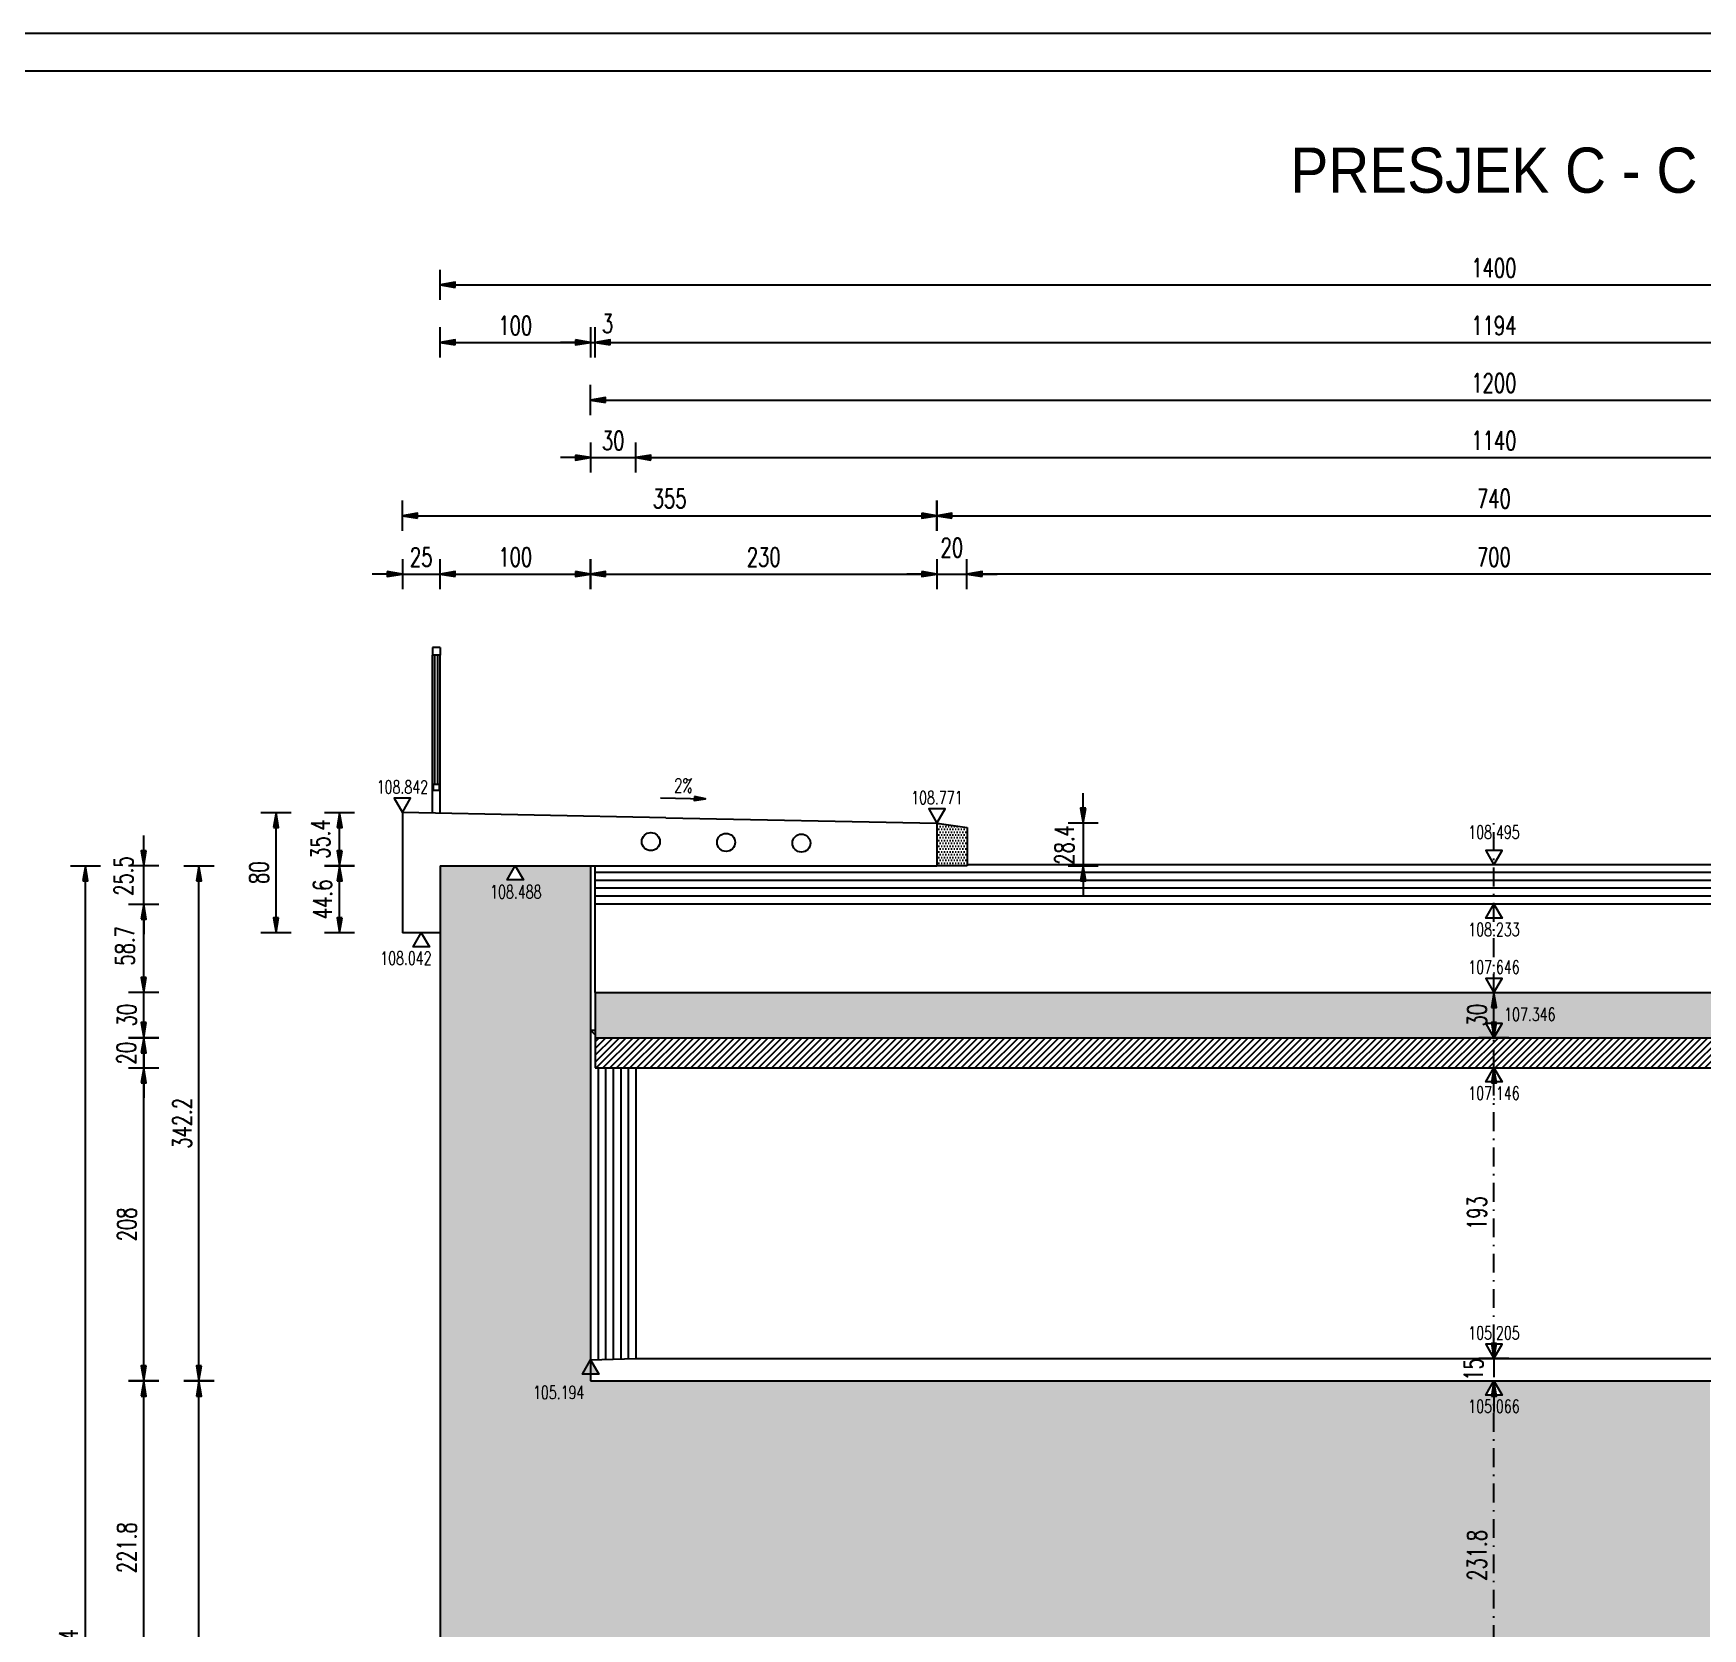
# Model space of a CAD drawing. Extents: x 4294 to 9958, y 64482 to 68154.
# Drawn here: x 7961 to 9070, y 67094 to 68154 of the extents above; entities that cross this region are included whole.
import ezdxf
from ezdxf.enums import TextEntityAlignment as Align

# ---------------------------------------------------------------- set-up
doc = ezdxf.new("R2010")
doc.units = 0
doc.header["$LTSCALE"] = 50
doc.header["$PDMODE"] = 34
doc.header["$PDSIZE"] = 5
doc.linetypes.add('CENTER', pattern=[0.47, 0.25, -0.1, 0.02, -0.1])
doc.layers.get('DEFPOINTS').update_dxf_attribs({"linetype": 'CONTINUOUS'})
for name, color, linetype in [('BETON', 7, 'CONTINUOUS'), ('BETON tan', 40, 'CONTINUOUS'), ('BETON TANKO', 40, 'CONTINUOUS'), ('KOTE', 4, 'CONTINUOUS'), ('OSI', 2, 'CENTER'), ('POM', 9, 'CONTINUOUS'), ('TANKO', 8, 'CONTINUOUS'), ('TEKST', 7, 'CONTINUOUS')]:
    doc.layers.add(name, color=color, linetype=linetype)
doc.styles.add('KOTE', font='romans.shx', dxfattribs={"width": 0.7})
doc.styles.get("Standard").update_dxf_attribs({"font": 'romans.shx', "width": 0.9})
doc.dimstyles.new('M50', dxfattribs={"dimscale": 100, "dimtxt": 0.125, "dimasz": 0.1, "dimexe": 0.4, "dimexo": 2, "dimgap": 0.05, "dimtad": 1, "dimdec": 1, "dimrnd": 0.01, "dimdsep": 46, "dimtxsty": 'KOTE', "dimblk1": 'S', "dimblk2": 'S', "dimsah": 1, "dimcen": 0.4, "dimdle": 0.4, "dimse1": 1, "dimse2": 1, "dimclrd": 8, "dimclre": 251, "dimclrt": 4, "dimadec": 0, "dimazin": 0, "dimtfac": 1, "dimtdec": 1, "dimtmove": 2, "dimatfit": 3, "dimldrblk": 'S', "dimfxl": 0, "dimtvp": 1, "dimtolj": 1, "dimtzin": 4, "dimarcsym": 0})

# ---------------------------------------------------------------- blocks, each defined once
blk = doc.blocks.new('S')
at = {"layer": 'KOTE', "color": 9}
blk.add_line((0, 1), (0, -1), dxfattribs=at)
blk.add_lwpolyline([(-1, 0.17), (-1, -0.17), (0, 0)], close=True, dxfattribs=at)
at = {"layer": 'KOTE', "color": 9, "linetype": 'ByBlock'}
blk.add_solid([(-1, 0.17), (-1, -0.17), (0, 0)], dxfattribs=at)
blk = doc.blocks.new('*D405')
at = {"layer": 'DEFPOINTS', "color": 0}
for p in [(8071.2, 67601), (8231.3, 67601), (8331.3, 67258.8)]:
    blk.add_point(p, dxfattribs=at)
at = {"layer": 'POM', "color": 8, "lineweight": -2}
blk.add_line((8071.2, 67268.8), (8071.2, 67591), dxfattribs=at)
at = {"layer": 'POM', "color": 8, "lineweight": -2, "xscale": 10, "yscale": 10, "zscale": 10}
for p, rotation in [((8071.2, 67601), 90), ((8071.2, 67258.8), 270)]:
    blk.add_blockref('S', p, dxfattribs=dict(at, rotation=rotation))
at = {"layer": 'POM', "color": 4, "insert": (8060, 67429.9), "char_height": 12.5, "attachment_point": 5, "rotation": 90, "style": 'KOTE'}
blk.add_mtext('\\A1;342.2', dxfattribs=at)
blk = doc.blocks.new('*D406')
at = {"layer": 'DEFPOINTS', "color": 0}
for p in [(8071.2, 67258.8), (8331.3, 67258.8), (8131.3, 66637.1)]:
    blk.add_point(p, dxfattribs=at)
at = {"layer": 'POM', "color": 8, "lineweight": -2}
blk.add_line((8071.2, 66647.1), (8071.2, 67248.8), dxfattribs=at)
at = {"layer": 'POM', "color": 8, "lineweight": -2, "xscale": 10, "yscale": 10, "zscale": 10}
for p, rotation in [((8071.2, 67258.8), 90), ((8071.2, 66637.1), 270)]:
    blk.add_blockref('S', p, dxfattribs=dict(at, rotation=rotation))
at = {"layer": 'POM', "color": 4, "insert": (8060, 66948), "char_height": 12.5, "attachment_point": 5, "rotation": 90, "style": 'KOTE'}
blk.add_mtext('\\A1;621.8', dxfattribs=at)
blk = doc.blocks.new('*D407')
at = {"layer": 'DEFPOINTS', "color": 0}
for p in [(7995.8, 67601), (8231.3, 67601), (8116.3, 66557.1)]:
    blk.add_point(p, dxfattribs=at)
at = {"layer": 'POM', "color": 8, "lineweight": -2}
blk.add_line((7995.8, 66567.1), (7995.8, 67591), dxfattribs=at)
at = {"layer": 'POM', "color": 8, "lineweight": -2, "xscale": 10, "yscale": 10, "zscale": 10}
for p, rotation in [((7995.8, 67601), 90), ((7995.8, 66557.1), 270)]:
    blk.add_blockref('S', p, dxfattribs=dict(at, rotation=rotation))
at = {"layer": 'POM', "color": 4, "insert": (7984.6, 67079), "char_height": 12.5, "attachment_point": 5, "rotation": 90, "style": 'KOTE'}
blk.add_mtext('\\A1;1044', dxfattribs=at)
blk = doc.blocks.new('*D408')
at = {"layer": 'DEFPOINTS', "color": 0}
for p in [(8931.3, 67258.8), (8931.3, 67258.8), (8931.3, 67027.1)]:
    blk.add_point(p, dxfattribs=at)
at = {"layer": 'OSI', "color": 8, "lineweight": -2}
blk.add_line((8931.3, 67037.1), (8931.3, 67248.8), dxfattribs=at)
at = {"layer": 'OSI', "color": 8, "lineweight": -2, "xscale": 10, "yscale": 10, "zscale": 10}
for p, rotation in [((8931.3, 67258.8), 90), ((8931.3, 67027.1), 270)]:
    blk.add_blockref('S', p, dxfattribs=dict(at, rotation=rotation))
at = {"layer": 'OSI', "color": 4, "insert": (8920.1, 67143), "char_height": 12.5, "attachment_point": 5, "rotation": 90, "style": 'KOTE'}
blk.add_mtext('\\A1;231.8', dxfattribs=at)
blk = doc.blocks.new('*D414')
at = {"layer": 'BETON tan', "color": 8, "lineweight": -2}
blk.add_line((8034.5, 67047.1), (8034.5, 67248.8), dxfattribs=at)
at = {"layer": 'DEFPOINTS', "color": 0}
for p in [(8034.5, 67258.8), (8331.3, 67258.8), (8331.3, 67037.1)]:
    blk.add_point(p, dxfattribs=at)
at = {"layer": 'BETON tan', "color": 8, "lineweight": -2, "xscale": 10, "yscale": 10, "zscale": 10}
for p, rotation in [((8034.5, 67258.8), 90), ((8034.5, 67037.1), 270)]:
    blk.add_blockref('S', p, dxfattribs=dict(at, rotation=rotation))
at = {"layer": 'BETON tan', "color": 4, "insert": (8023.3, 67148), "char_height": 12.5, "attachment_point": 5, "rotation": 90, "style": 'KOTE'}
blk.add_mtext('\\A1;221.8', dxfattribs=at)
blk = doc.blocks.new('*D415')
at = {"layer": 'BETON tan', "color": 8, "lineweight": -2}
blk.add_line((8034.5, 67268.8), (8034.5, 67456.8), dxfattribs=at)
at = {"layer": 'DEFPOINTS', "color": 0}
for p in [(8034.5, 67466.8), (8334.3, 67466.8), (8331.3, 67258.8)]:
    blk.add_point(p, dxfattribs=at)
at = {"layer": 'BETON tan', "color": 8, "lineweight": -2, "xscale": 10, "yscale": 10, "zscale": 10}
for p, rotation in [((8034.5, 67466.8), 90), ((8034.5, 67258.8), 270)]:
    blk.add_blockref('S', p, dxfattribs=dict(at, rotation=rotation))
at = {"layer": 'BETON tan', "color": 4, "insert": (8023.3, 67362.8), "char_height": 12.5, "attachment_point": 5, "rotation": 90, "style": 'KOTE'}
blk.add_mtext('\\A1;208', dxfattribs=at)
blk = doc.blocks.new('*D551')
at = {"layer": 'DEFPOINTS', "color": 0}
for p in [(8931.3, 67466.8), (8931.3, 67466.8), (8931.3, 67273.8)]:
    blk.add_point(p, dxfattribs=at)
at = {"layer": 'OSI', "color": 8, "lineweight": -2}
blk.add_line((8931.3, 67283.8), (8931.3, 67456.8), dxfattribs=at)
at = {"layer": 'OSI', "color": 8, "lineweight": -2, "xscale": 10, "yscale": 10, "zscale": 10}
for p, rotation in [((8931.3, 67466.8), 90), ((8931.3, 67273.8), 270)]:
    blk.add_blockref('S', p, dxfattribs=dict(at, rotation=rotation))
at = {"layer": 'OSI', "color": 4, "insert": (8920.1, 67370.3), "char_height": 12.5, "attachment_point": 5, "rotation": 90, "style": 'KOTE'}
blk.add_mtext('\\A1;193', dxfattribs=at)
blk = doc.blocks.new('*D552')
at = {"layer": 'DEFPOINTS', "color": 0}
for p in [(8931.3, 67273.8), (8931.3, 67258.8), (8931.3, 67258.8)]:
    blk.add_point(p, dxfattribs=at)
at = {"layer": 'OSI', "color": 8, "lineweight": -2}
for p, q in [((8931.3, 67283.8), (8931.3, 67293.8)), ((8931.3, 67273.8), (8931.3, 67258.8)), ((8931.3, 67248.8), (8931.3, 67238.8))]:
    blk.add_line(p, q, dxfattribs=at)
at = {"layer": 'OSI', "color": 8, "lineweight": -2, "xscale": 10, "yscale": 10, "zscale": 10}
for p, rotation in [((8931.3, 67273.8), 270), ((8931.3, 67258.8), 90)]:
    blk.add_blockref('S', p, dxfattribs=dict(at, rotation=rotation))
at = {"layer": 'OSI', "color": 4, "insert": (8917.8, 67266.4), "char_height": 12.5, "attachment_point": 5, "rotation": 90, "style": 'KOTE'}
blk.add_mtext('\\A1;15', dxfattribs=at)
blk = doc.blocks.new('*D553')
at = {"layer": 'DEFPOINTS', "color": 0}
for p in [(8931.3, 67516.8), (8931.3, 67516.8), (8931.3, 67486.8)]:
    blk.add_point(p, dxfattribs=at)
at = {"layer": 'OSI', "color": 8, "lineweight": -2}
blk.add_line((8931.3, 67496.8), (8931.3, 67506.8), dxfattribs=at)
at = {"layer": 'OSI', "color": 8, "lineweight": -2, "xscale": 10, "yscale": 10, "zscale": 10}
for p, rotation in [((8931.3, 67516.8), 90), ((8931.3, 67486.8), 270)]:
    blk.add_blockref('S', p, dxfattribs=dict(at, rotation=rotation))
at = {"layer": 'OSI', "color": 4, "insert": (8920.1, 67501.8), "char_height": 12.5, "attachment_point": 5, "rotation": 90, "style": 'KOTE'}
blk.add_mtext('\\A1;30', dxfattribs=at)
blk = doc.blocks.new('*D554')
at = {"layer": 'DEFPOINTS', "color": 0}
for p in [(8361.3, 67872.1), (8331.3, 67601), (8361.3, 67466.8)]:
    blk.add_point(p, dxfattribs=at)
at = {"layer": 'POM', "color": 8, "lineweight": -2}
for p, q in [((8321.3, 67872.1), (8311.3, 67872.1)), ((8331.3, 67872.1), (8361.3, 67872.1)), ((8371.3, 67872.1), (8381.3, 67872.1))]:
    blk.add_line(p, q, dxfattribs=at)
at = {"layer": 'POM', "color": 8, "lineweight": -2, "xscale": 10, "yscale": 10, "zscale": 10}
blk.add_blockref('S', (8331.3, 67872.1), dxfattribs=at)
at = {"layer": 'POM', "color": 8, "lineweight": -2, "xscale": 10, "yscale": 10, "zscale": 10, "rotation": 180}
blk.add_blockref('S', (8361.3, 67872.1), dxfattribs=at)
at = {"layer": 'POM', "color": 4, "insert": (8346.3, 67883.4), "char_height": 12.5, "attachment_point": 5, "style": 'KOTE'}
blk.add_mtext('\\A1;30', dxfattribs=at)
blk = doc.blocks.new('*D556')
at = {"layer": 'DEFPOINTS', "color": 0}
for p in [(9531.3, 67910.3), (8331.3, 67601), (9531.3, 67601)]:
    blk.add_point(p, dxfattribs=at)
at = {"layer": 'POM', "color": 8, "lineweight": -2}
blk.add_line((8341.3, 67910.3), (9521.3, 67910.3), dxfattribs=at)
at = {"layer": 'POM', "color": 8, "lineweight": -2, "xscale": 10, "yscale": 10, "zscale": 10, "rotation": 180}
blk.add_blockref('S', (8331.3, 67910.3), dxfattribs=at)
at = {"layer": 'POM', "color": 8, "lineweight": -2, "xscale": 10, "yscale": 10, "zscale": 10}
blk.add_blockref('S', (9531.3, 67910.3), dxfattribs=at)
at = {"layer": 'POM', "color": 4, "insert": (8931.3, 67921.6), "char_height": 12.5, "attachment_point": 5, "style": 'KOTE'}
blk.add_mtext('\\A1;1200', dxfattribs=at)
blk = doc.blocks.new('*D557')
at = {"layer": 'DEFPOINTS', "color": 0}
for p in [(8331.3, 67948.6), (8231.3, 67601), (8331.3, 67601)]:
    blk.add_point(p, dxfattribs=at)
at = {"layer": 'POM', "color": 8, "lineweight": -2}
blk.add_line((8241.3, 67948.6), (8321.3, 67948.6), dxfattribs=at)
at = {"layer": 'POM', "color": 8, "lineweight": -2, "xscale": 10, "yscale": 10, "zscale": 10, "rotation": 180}
blk.add_blockref('S', (8231.3, 67948.6), dxfattribs=at)
at = {"layer": 'POM', "color": 8, "lineweight": -2, "xscale": 10, "yscale": 10, "zscale": 10}
blk.add_blockref('S', (8331.3, 67948.6), dxfattribs=at)
at = {"layer": 'POM', "color": 4, "insert": (8281.3, 67959.8), "char_height": 12.5, "attachment_point": 5, "style": 'KOTE'}
blk.add_mtext('\\A1;100', dxfattribs=at)
blk = doc.blocks.new('*D558')
at = {"layer": 'DEFPOINTS', "color": 0}
for p in [(8334.3, 67948.6), (8331.3, 67601), (8334.3, 67601)]:
    blk.add_point(p, dxfattribs=at)
at = {"layer": 'POM', "color": 8, "lineweight": -2}
for p, q in [((8321.3, 67948.6), (8311.3, 67948.6)), ((8331.3, 67948.6), (8334.3, 67948.6)), ((8344.3, 67948.6), (8354.3, 67948.6))]:
    blk.add_line(p, q, dxfattribs=at)
at = {"layer": 'POM', "color": 8, "lineweight": -2, "xscale": 10, "yscale": 10, "zscale": 10}
blk.add_blockref('S', (8331.3, 67948.6), dxfattribs=at)
at = {"layer": 'POM', "color": 8, "lineweight": -2, "xscale": 10, "yscale": 10, "zscale": 10, "rotation": 180}
blk.add_blockref('S', (8334.3, 67948.6), dxfattribs=at)
at = {"layer": 'POM', "color": 4, "insert": (8342.6, 67961.1), "char_height": 12.5, "attachment_point": 5, "style": 'KOTE'}
blk.add_mtext('\\A1;3', dxfattribs=at)
blk = doc.blocks.new('*D559')
at = {"layer": 'DEFPOINTS', "color": 0}
for p in [(9528.3, 67948.6), (8334.3, 67601), (9528.3, 67601)]:
    blk.add_point(p, dxfattribs=at)
at = {"layer": 'POM', "color": 8, "lineweight": -2}
blk.add_line((8344.3, 67948.6), (9518.3, 67948.6), dxfattribs=at)
at = {"layer": 'POM', "color": 8, "lineweight": -2, "xscale": 10, "yscale": 10, "zscale": 10, "rotation": 180}
blk.add_blockref('S', (8334.3, 67948.6), dxfattribs=at)
at = {"layer": 'POM', "color": 8, "lineweight": -2, "xscale": 10, "yscale": 10, "zscale": 10}
blk.add_blockref('S', (9528.3, 67948.6), dxfattribs=at)
at = {"layer": 'POM', "color": 4, "insert": (8931.3, 67959.8), "char_height": 12.5, "attachment_point": 5, "style": 'KOTE'}
blk.add_mtext('\\A1;1194', dxfattribs=at)
blk = doc.blocks.new('*D562')
at = {"layer": 'DEFPOINTS', "color": 0}
for p in [(9631.3, 67986.8), (8231.3, 67601), (9631.3, 67601)]:
    blk.add_point(p, dxfattribs=at)
at = {"layer": 'POM', "color": 8, "lineweight": -2}
blk.add_line((8241.3, 67986.8), (9621.3, 67986.8), dxfattribs=at)
at = {"layer": 'POM', "color": 8, "lineweight": -2, "xscale": 10, "yscale": 10, "zscale": 10, "rotation": 180}
blk.add_blockref('S', (8231.3, 67986.8), dxfattribs=at)
at = {"layer": 'POM', "color": 8, "lineweight": -2, "xscale": 10, "yscale": 10, "zscale": 10}
blk.add_blockref('S', (9631.3, 67986.8), dxfattribs=at)
at = {"layer": 'POM', "color": 4, "insert": (8931.3, 67998.1), "char_height": 12.5, "attachment_point": 5, "style": 'KOTE'}
blk.add_mtext('\\A1;1400', dxfattribs=at)
blk = doc.blocks.new('*D563')
at = {"layer": 'BETON tan', "color": 8, "lineweight": -2}
for p, q in [((8034.5, 67496.8), (8034.5, 67506.8)), ((8034.5, 67466.8), (8034.5, 67486.8)), ((8034.5, 67456.8), (8034.5, 67446.8))]:
    blk.add_line(p, q, dxfattribs=at)
at = {"layer": 'DEFPOINTS', "color": 0}
for p in [(8034.5, 67486.8), (8334.3, 67486.8), (8334.3, 67466.8)]:
    blk.add_point(p, dxfattribs=at)
at = {"layer": 'BETON tan', "color": 8, "lineweight": -2, "xscale": 10, "yscale": 10, "zscale": 10}
for p, rotation in [((8034.5, 67486.8), 270), ((8034.5, 67466.8), 90)]:
    blk.add_blockref('S', p, dxfattribs=dict(at, rotation=rotation))
at = {"layer": 'BETON tan', "color": 4, "insert": (8023, 67476.5), "char_height": 12.5, "attachment_point": 5, "rotation": 90, "style": 'KOTE'}
blk.add_mtext('\\A1;20', dxfattribs=at)
blk = doc.blocks.new('*D564')
at = {"layer": 'BETON tan', "color": 8, "lineweight": -2}
for p, q in [((8034.5, 67526.8), (8034.5, 67536.8)), ((8034.5, 67486.8), (8034.5, 67516.8)), ((8034.5, 67476.8), (8034.5, 67466.8))]:
    blk.add_line(p, q, dxfattribs=at)
at = {"layer": 'DEFPOINTS', "color": 0}
for p in [(8034.5, 67516.8), (8334.3, 67516.8), (8334.3, 67486.8)]:
    blk.add_point(p, dxfattribs=at)
at = {"layer": 'BETON tan', "color": 8, "lineweight": -2, "xscale": 10, "yscale": 10, "zscale": 10}
for p, rotation in [((8034.5, 67516.8), 270), ((8034.5, 67486.8), 90)]:
    blk.add_blockref('S', p, dxfattribs=dict(at, rotation=rotation))
at = {"layer": 'BETON tan', "color": 4, "insert": (8023.3, 67501.8), "char_height": 12.5, "attachment_point": 5, "rotation": 90, "style": 'KOTE'}
blk.add_mtext('\\A1;30', dxfattribs=at)
blk = doc.blocks.new('*D565')
at = {"layer": 'BETON tan', "color": 8, "lineweight": -2}
blk.add_line((8034.5, 67526.8), (8034.5, 67565.5), dxfattribs=at)
at = {"layer": 'DEFPOINTS', "color": 0}
for p in [(8034.5, 67575.5), (8334.3, 67575.5), (8334.3, 67516.8)]:
    blk.add_point(p, dxfattribs=at)
at = {"layer": 'BETON tan', "color": 8, "lineweight": -2, "xscale": 10, "yscale": 10, "zscale": 10}
for p, rotation in [((8034.5, 67575.5), 90), ((8034.5, 67516.8), 270)]:
    blk.add_blockref('S', p, dxfattribs=dict(at, rotation=rotation))
at = {"layer": 'BETON tan', "color": 4, "insert": (8022, 67547.8), "char_height": 12.5, "attachment_point": 5, "rotation": 90, "style": 'KOTE'}
blk.add_mtext('\\A1;58.7', dxfattribs=at)
blk = doc.blocks.new('*D566')
at = {"layer": 'BETON tan', "color": 8, "lineweight": -2}
for p, q in [((8034.5, 67611), (8034.5, 67621)), ((8034.5, 67575.5), (8034.5, 67601)), ((8034.5, 67565.5), (8034.5, 67555.5))]:
    blk.add_line(p, q, dxfattribs=at)
at = {"layer": 'DEFPOINTS', "color": 0}
for p in [(8034.5, 67601), (8231.3, 67601), (8334.3, 67575.5)]:
    blk.add_point(p, dxfattribs=at)
at = {"layer": 'BETON tan', "color": 8, "lineweight": -2, "xscale": 10, "yscale": 10, "zscale": 10}
for p, rotation in [((8034.5, 67601), 270), ((8034.5, 67575.5), 90)]:
    blk.add_blockref('S', p, dxfattribs=dict(at, rotation=rotation))
at = {"layer": 'BETON tan', "color": 4, "insert": (8021.1, 67594.2), "char_height": 12.5, "attachment_point": 5, "rotation": 90, "style": 'KOTE'}
blk.add_mtext('\\A1;25.5', dxfattribs=at)
blk = doc.blocks.new('*D595')
at = {"layer": 'BETON tan', "color": 8, "lineweight": -2}
blk.add_line((8371.3, 67872.1), (9491.3, 67872.1), dxfattribs=at)
at = {"layer": 'DEFPOINTS', "color": 0}
for p in [(9501.3, 67872.1), (8361.3, 67466.8), (9501.3, 67466.8)]:
    blk.add_point(p, dxfattribs=at)
at = {"layer": 'BETON tan', "color": 8, "lineweight": -2, "xscale": 10, "yscale": 10, "zscale": 10, "rotation": 180}
blk.add_blockref('S', (8361.3, 67872.1), dxfattribs=at)
at = {"layer": 'BETON tan', "color": 8, "lineweight": -2, "xscale": 10, "yscale": 10, "zscale": 10}
blk.add_blockref('S', (9501.3, 67872.1), dxfattribs=at)
at = {"layer": 'BETON tan', "color": 4, "insert": (8931.3, 67883.4), "char_height": 12.5, "attachment_point": 5, "style": 'KOTE'}
blk.add_mtext('\\A1;1140', dxfattribs=at)
blk = doc.blocks.new('GKOT')
at = {"layer": 'TANKO'}
blk.add_lwpolyline([(0, 0), (0.155, 0.268), (-0.155, 0.268)], close=True, dxfattribs=at)
at = {"layer": 'KOTE', "style": 'KOTE', "width": 0.7}
blk.add_attdef('KOTA', text='', height=0.25, dxfattribs=at).set_placement((0, 0.482), align=Align.MIDDLE)
blk = doc.blocks.new('A$C5BD31134')
at = {"layer": 'POM'}
h = blk.add_hatch(dxfattribs=at)
h.set_pattern_fill('DOTS', color=256, scale=30, style=0)
h.set_pattern_definition([(0, (-238.6568, -1682.2225), (0.9375, 1.875), [0, -1.875])])
h.paths.add_polyline_path([(350, -0.1), (330, -0.1), (330, 28.3), (350, 25.4)])
at = {"layer": 'BETON TANKO'}
for p, q in [((150, 31.9), (-25, 35.4)), ((-25, 35.4), (-25, -44.6)), ((150, 31.9), (330, 28.3)), ((330, 28.3), (350, 25.4)), ((330, 28.3), (330, -0.1)), ((350, 25.4), (350, -0.1)), ((350, -0.1), (330, -0.1)), ((0, -44.6), (-25, -44.6))]:
    blk.add_line(p, q, dxfattribs=at)
for centre in [(140, 16), (190, 15.5), (240, 15)]:
    blk.add_circle(centre, 6, dxfattribs=at)
at = {"layer": 'POM'}
for p, q in [((0, 144.9), (-5, 144.9)), ((-5, 144.9), (-5, 139.9)), ((0, 144.9), (0, 139.9)), ((0, 139.9), (-5, 139.9)), ((-5, 35), (-5, 139.9)), ((-3.5, 53.9), (-3.5, 139.9)), ((-1.5, 53.9), (-1.5, 139.9)), ((0, 34.9), (0, 139.9)), ((-0.5, 53.9), (-4.5, 53.9)), ((-4.5, 53.9), (-4.5, 49.9)), ((-0.5, 49.9), (-4.5, 49.9)), ((-0.5, 53.9), (-0.5, 49.9))]:
    blk.add_line(p, q, dxfattribs=at)
blk = doc.blocks.new('*D650')
at = {"layer": 'DEFPOINTS', "color": 0}
for p in [(8561.3, 67629.3), (8581.3, 67601), (8658.5, 67601)]:
    blk.add_point(p, dxfattribs=at)
at = {"layer": 'POM', "color": 8, "lineweight": -2}
for p, q in [((8658.5, 67639.3), (8658.5, 67649.3)), ((8658.5, 67629.3), (8658.5, 67601)), ((8658.5, 67591), (8658.5, 67581))]:
    blk.add_line(p, q, dxfattribs=at)
at = {"layer": 'POM', "color": 8, "lineweight": -2, "xscale": 10, "yscale": 10, "zscale": 10}
for p, rotation in [((8658.5, 67629.3), 270), ((8658.5, 67601), 90)]:
    blk.add_blockref('S', p, dxfattribs=dict(at, rotation=rotation))
at = {"layer": 'POM', "color": 4, "insert": (8646, 67614.8), "char_height": 12.5, "attachment_point": 5, "rotation": 90, "style": 'KOTE'}
blk.add_mtext('\\A1;28.4', dxfattribs=at)
blk = doc.blocks.new('STR')
at = {"layer": 'KOTE', "color": 9}
blk.add_lwpolyline([(-1, 0.17), (-1, -0.17), (0, 0)], close=True, dxfattribs=at)
at = {"layer": 'KOTE', "color": 9, "linetype": 'ByBlock'}
blk.add_solid([(-1, 0.17), (-1, -0.17), (0, 0)], dxfattribs=at)
blk = doc.blocks.new('*D651')
at = {"layer": 'BETON tan', "color": 8, "lineweight": -2}
blk.add_line((8164.6, 67566.4), (8164.6, 67591), dxfattribs=at)
at = {"layer": 'DEFPOINTS', "color": 0}
for p in [(8164.6, 67601), (8231.3, 67601), (8206.3, 67556.4)]:
    blk.add_point(p, dxfattribs=at)
at = {"layer": 'BETON tan', "color": 8, "lineweight": -2, "xscale": 10, "yscale": 10, "zscale": 10}
for p, rotation in [((8164.6, 67601), 90), ((8164.6, 67556.4), 270)]:
    blk.add_blockref('S', p, dxfattribs=dict(at, rotation=rotation))
at = {"layer": 'BETON tan', "color": 4, "insert": (8153.3, 67578.7), "char_height": 12.5, "attachment_point": 5, "rotation": 90, "style": 'KOTE'}
blk.add_mtext('\\A1;44.6', dxfattribs=at)
blk = doc.blocks.new('*D652')
at = {"layer": 'BETON tan', "color": 8, "lineweight": -2}
blk.add_line((8164.6, 67611), (8164.6, 67626.4), dxfattribs=at)
at = {"layer": 'DEFPOINTS', "color": 0}
for p in [(8164.6, 67636.4), (8206.3, 67636.4), (8231.3, 67601)]:
    blk.add_point(p, dxfattribs=at)
at = {"layer": 'BETON tan', "color": 8, "lineweight": -2, "xscale": 10, "yscale": 10, "zscale": 10}
for p, rotation in [((8164.6, 67636.4), 90), ((8164.6, 67601), 270)]:
    blk.add_blockref('S', p, dxfattribs=dict(at, rotation=rotation))
at = {"layer": 'BETON tan', "color": 4, "insert": (8151.9, 67618.7), "char_height": 12.5, "attachment_point": 5, "rotation": 90, "style": 'KOTE'}
blk.add_mtext('\\A1;35.4', dxfattribs=at)
blk = doc.blocks.new('*D653')
at = {"layer": 'BETON tan', "color": 8, "lineweight": -2}
blk.add_line((8122.4, 67566.4), (8122.4, 67626.4), dxfattribs=at)
at = {"layer": 'DEFPOINTS', "color": 0}
for p in [(8122.4, 67636.4), (8206.3, 67636.4), (8206.3, 67556.4)]:
    blk.add_point(p, dxfattribs=at)
at = {"layer": 'BETON tan', "color": 8, "lineweight": -2, "xscale": 10, "yscale": 10, "zscale": 10}
for p, rotation in [((8122.4, 67636.4), 90), ((8122.4, 67556.4), 270)]:
    blk.add_blockref('S', p, dxfattribs=dict(at, rotation=rotation))
at = {"layer": 'BETON tan', "color": 4, "insert": (8111.1, 67596.4), "char_height": 12.5, "attachment_point": 5, "rotation": 90, "style": 'KOTE'}
blk.add_mtext('\\A1;80', dxfattribs=at)
blk = doc.blocks.new('*D658')
at = {"layer": 'BETON tan', "color": 8, "lineweight": -2}
for p, q in [((8196.3, 67794.7), (8186.3, 67794.7)), ((8206.3, 67794.7), (8231.3, 67794.7)), ((8241.3, 67794.7), (8251.3, 67794.7))]:
    blk.add_line(p, q, dxfattribs=at)
at = {"layer": 'DEFPOINTS', "color": 0}
for p in [(8231.3, 67794.7), (8231.3, 67601), (8206.3, 67556.4)]:
    blk.add_point(p, dxfattribs=at)
at = {"layer": 'BETON tan', "color": 8, "lineweight": -2, "xscale": 10, "yscale": 10, "zscale": 10}
blk.add_blockref('S', (8206.3, 67794.7), dxfattribs=at)
at = {"layer": 'BETON tan', "color": 8, "lineweight": -2, "xscale": 10, "yscale": 10, "zscale": 10, "rotation": 180}
blk.add_blockref('S', (8231.3, 67794.7), dxfattribs=at)
at = {"layer": 'BETON tan', "color": 4, "insert": (8218.8, 67806), "char_height": 12.5, "attachment_point": 5, "style": 'KOTE'}
blk.add_mtext('\\A1;25', dxfattribs=at)
blk = doc.blocks.new('*D659')
at = {"layer": 'BETON tan', "color": 8, "lineweight": -2}
blk.add_line((8241.3, 67794.7), (8321.3, 67794.7), dxfattribs=at)
at = {"layer": 'DEFPOINTS', "color": 0}
for p in [(8331.3, 67794.7), (8231.3, 67601), (8331.3, 67601)]:
    blk.add_point(p, dxfattribs=at)
at = {"layer": 'BETON tan', "color": 8, "lineweight": -2, "xscale": 10, "yscale": 10, "zscale": 10, "rotation": 180}
blk.add_blockref('S', (8231.3, 67794.7), dxfattribs=at)
at = {"layer": 'BETON tan', "color": 8, "lineweight": -2, "xscale": 10, "yscale": 10, "zscale": 10}
blk.add_blockref('S', (8331.3, 67794.7), dxfattribs=at)
at = {"layer": 'BETON tan', "color": 4, "insert": (8281.3, 67806), "char_height": 12.5, "attachment_point": 5, "style": 'KOTE'}
blk.add_mtext('\\A1;100', dxfattribs=at)
blk = doc.blocks.new('*D660')
at = {"layer": 'BETON tan', "color": 8, "lineweight": -2}
blk.add_line((8341.3, 67794.7), (8551.3, 67794.7), dxfattribs=at)
at = {"layer": 'DEFPOINTS', "color": 0}
for p in [(8561.3, 67794.7), (8561.3, 67629.3), (8331.3, 67601)]:
    blk.add_point(p, dxfattribs=at)
at = {"layer": 'BETON tan', "color": 8, "lineweight": -2, "xscale": 10, "yscale": 10, "zscale": 10, "rotation": 180}
blk.add_blockref('S', (8331.3, 67794.7), dxfattribs=at)
at = {"layer": 'BETON tan', "color": 8, "lineweight": -2, "xscale": 10, "yscale": 10, "zscale": 10}
blk.add_blockref('S', (8561.3, 67794.7), dxfattribs=at)
at = {"layer": 'BETON tan', "color": 4, "insert": (8446.3, 67806), "char_height": 12.5, "attachment_point": 5, "style": 'KOTE'}
blk.add_mtext('\\A1;230', dxfattribs=at)
blk = doc.blocks.new('*D661')
at = {"layer": 'BETON tan', "color": 8, "lineweight": -2}
for p, q in [((8551.3, 67794.7), (8541.3, 67794.7)), ((8561.3, 67794.7), (8581.3, 67794.7)), ((8591.3, 67794.7), (8601.3, 67794.7))]:
    blk.add_line(p, q, dxfattribs=at)
at = {"layer": 'DEFPOINTS', "color": 0}
for p in [(8581.3, 67794.7), (8561.3, 67629.3), (8581.3, 67626.5)]:
    blk.add_point(p, dxfattribs=at)
at = {"layer": 'BETON tan', "color": 8, "lineweight": -2, "xscale": 10, "yscale": 10, "zscale": 10}
blk.add_blockref('S', (8561.3, 67794.7), dxfattribs=at)
at = {"layer": 'BETON tan', "color": 8, "lineweight": -2, "xscale": 10, "yscale": 10, "zscale": 10, "rotation": 180}
blk.add_blockref('S', (8581.3, 67794.7), dxfattribs=at)
at = {"layer": 'BETON tan', "color": 4, "insert": (8571.3, 67812.3), "char_height": 12.5, "attachment_point": 5, "style": 'KOTE'}
blk.add_mtext('\\A1;20', dxfattribs=at)
blk = doc.blocks.new('*D666')
at = {"layer": 'BETON tan', "color": 8, "lineweight": -2}
blk.add_line((9271.3, 67794.7), (8591.3, 67794.7), dxfattribs=at)
at = {"layer": 'DEFPOINTS', "color": 0}
for p in [(8581.3, 67794.7), (8581.3, 67626.5), (9281.3, 67626.5)]:
    blk.add_point(p, dxfattribs=at)
at = {"layer": 'BETON tan', "color": 8, "lineweight": -2, "xscale": 10, "yscale": 10, "zscale": 10, "rotation": 180}
blk.add_blockref('S', (8581.3, 67794.7), dxfattribs=at)
at = {"layer": 'BETON tan', "color": 8, "lineweight": -2, "xscale": 10, "yscale": 10, "zscale": 10}
blk.add_blockref('S', (9281.3, 67794.7), dxfattribs=at)
at = {"layer": 'BETON tan', "color": 4, "insert": (8931.3, 67806), "char_height": 12.5, "attachment_point": 5, "style": 'KOTE'}
blk.add_mtext('\\A1;700', dxfattribs=at)
blk = doc.blocks.new('*D667')
at = {"layer": 'BETON tan', "color": 8, "lineweight": -2}
blk.add_line((8216.3, 67833.5), (8551.3, 67833.5), dxfattribs=at)
at = {"layer": 'DEFPOINTS', "color": 0}
for p in [(8561.3, 67833.5), (8206.3, 67636.4), (8561.3, 67629.3)]:
    blk.add_point(p, dxfattribs=at)
at = {"layer": 'BETON tan', "color": 8, "lineweight": -2, "xscale": 10, "yscale": 10, "zscale": 10, "rotation": 180}
blk.add_blockref('S', (8206.3, 67833.5), dxfattribs=at)
at = {"layer": 'BETON tan', "color": 8, "lineweight": -2, "xscale": 10, "yscale": 10, "zscale": 10}
blk.add_blockref('S', (8561.3, 67833.5), dxfattribs=at)
at = {"layer": 'BETON tan', "color": 4, "insert": (8383.8, 67844.8), "char_height": 12.5, "attachment_point": 5, "style": 'KOTE'}
blk.add_mtext('\\A1;355', dxfattribs=at)
blk = doc.blocks.new('*D668')
at = {"layer": 'BETON tan', "color": 8, "lineweight": -2}
blk.add_line((8571.3, 67833.5), (9291.3, 67833.5), dxfattribs=at)
at = {"layer": 'DEFPOINTS', "color": 0}
for p in [(9301.3, 67833.5), (8561.3, 67629.3), (9301.3, 67629.3)]:
    blk.add_point(p, dxfattribs=at)
at = {"layer": 'BETON tan', "color": 8, "lineweight": -2, "xscale": 10, "yscale": 10, "zscale": 10, "rotation": 180}
blk.add_blockref('S', (8561.3, 67833.5), dxfattribs=at)
at = {"layer": 'BETON tan', "color": 8, "lineweight": -2, "xscale": 10, "yscale": 10, "zscale": 10}
blk.add_blockref('S', (9301.3, 67833.5), dxfattribs=at)
at = {"layer": 'BETON tan', "color": 4, "insert": (8931.3, 67844.8), "char_height": 12.5, "attachment_point": 5, "style": 'KOTE'}
blk.add_mtext('\\A1;740', dxfattribs=at)
blk = doc.blocks.new('dKOT')
at = {"layer": 'TANKO'}
blk.add_lwpolyline([(0, 0), (0.155, -0.268), (-0.155, -0.268)], close=True, dxfattribs=at)
at = {"layer": 'KOTE', "style": 'KOTE', "width": 0.7}
blk.add_attdef('KOTA', text='', height=0.25, dxfattribs=at).set_placement((0, -0.482), align=Align.MIDDLE)

msp = doc.modelspace()

# ---------------------------------------------------------------- hatches: boundary and pattern name
at = {"layer": 'BETON tan'}
h = msp.add_hatch(dxfattribs=at)
h.set_pattern_fill('DOTS', color=256, scale=1.5, style=0)
h.paths.add_polyline_path([(8231.33, 67601.02), (8331.33, 67601.02), (8331.33, 67258.84), (8231.33, 67258.84)])
edge = h.paths.add_edge_path(flags=16)
edge.add_line((8281.33, 67601.02), (8286.74, 67591.65))
edge.add_line((8286.74, 67591.65), (8275.91, 67591.65))
h.paths.add_polyline_path([(8261.84, 67577.06), (8301.5, 67577.06), (8301.5, 67590.18), (8261.84, 67590.18)], flags=24)
h = msp.add_hatch(dxfattribs=at)
h.set_pattern_fill('DOTS', color=256, style=0)
h.paths.add_polyline_path([(8334.33, 67516.8), (8736.68, 67516.8), (8736.68, 67486.8), (8334.33, 67486.8)])
h = msp.add_hatch(dxfattribs=at)
h.set_pattern_fill('DOTS', color=256, style=0)
h.paths.add_polyline_path([(8736.68, 67516.8), (9125.97, 67516.8), (9125.97, 67486.8), (8736.68, 67486.8)])
edge = h.paths.add_edge_path()
edge.add_line((8931.33, 67486.8), (8936.74, 67496.17))
edge.add_line((8936.74, 67496.17), (8925.91, 67496.17))
h.paths.add_polyline_path([(8935.35, 67495.75), (8975.02, 67495.75), (8975.02, 67508.87), (8935.35, 67508.87)], flags=24)
h.paths.add_polyline_path([(8910.7, 67491.59), (8910.7, 67512), (8929.45, 67512), (8929.45, 67491.59)], flags=24)
h = msp.add_hatch(dxfattribs=at)
h.set_pattern_fill('DOTS', color=256, scale=1.5, style=0)
edge = h.paths.add_edge_path(flags=16)
edge.add_line((8406.33, 67037.07), (8411.74, 67046.45))
edge.add_line((8411.74, 67046.45), (8400.91, 67046.45))
h.paths.add_polyline_path([(8386.64, 67047.38), (8426.02, 67047.38), (8426.02, 67060.5), (8386.64, 67060.5)], flags=24)
h.paths.add_polyline_path([(8231.33, 67258.84), (8501.34, 67258.84), (8501.34, 67027.07), (8231.33, 67027.07)])
edge = h.paths.add_edge_path()
edge.add_line((8331.33, 67272.74), (8336.74, 67263.37))
edge.add_line((8336.74, 67263.37), (8325.91, 67263.37))
h.paths.add_polyline_path([(8290.15, 67244.65), (8330.11, 67244.65), (8330.11, 67257.78), (8290.15, 67257.78)], flags=24)
h = msp.add_hatch(dxfattribs=at)
h.set_pattern_fill('DOTS', color=256, scale=1.5, style=0)
h.paths.add_polyline_path([(8501.34, 67027.07), (8787.88, 67027.07), (8787.88, 67258.84), (8501.34, 67258.84)])
edge = h.paths.add_edge_path(flags=16)
edge.add_line((8756.33, 67037.07), (8761.74, 67046.45))
edge.add_line((8761.74, 67046.45), (8750.91, 67046.45))
h.paths.add_polyline_path([(8736.64, 67047.38), (8776.02, 67047.38), (8776.02, 67060.5), (8736.64, 67060.5)], flags=24)
h = msp.add_hatch(dxfattribs=at)
h.set_pattern_fill('DOTS', color=256, scale=1.5, style=0)
h.paths.add_polyline_path([(8787.88, 67258.84), (9074.78, 67258.84), (9074.78, 67027.07), (8787.88, 67027.07)])
edge = h.paths.add_edge_path(flags=16)
edge.add_line((8931.33, 67258.84), (8936.74, 67249.46))
edge.add_line((8936.74, 67249.46), (8925.91, 67249.46))
h.paths.add_polyline_path([(8911.49, 67235.41), (8951.16, 67235.41), (8951.16, 67248.54), (8911.49, 67248.54)], flags=24)
edge = h.paths.add_edge_path(flags=16)
edge.add_line((8931.33, 67027.07), (8936.74, 67036.45))
edge.add_line((8936.74, 67036.45), (8925.91, 67036.45))
h.paths.add_polyline_path([(8911.64, 67037.38), (8951.02, 67037.38), (8951.02, 67050.5), (8911.64, 67050.5)], flags=24)
h.paths.add_polyline_path([(8910.7, 67122.33), (8910.7, 67163.58), (8929.45, 67163.58), (8929.45, 67122.33)], flags=24)
at = {"layer": 'POM'}
h = msp.add_hatch(dxfattribs=at)
h.set_pattern_fill('ANSI31', color=256, style=0)
h.set_pattern_definition([(45, (62.4814, -17.0604), (-2.24506403, 2.24506403), [])])
h.paths.add_polyline_path([(8334.33, 67486.8), (9528.33, 67486.8), (9528.33, 67466.8), (8334.33, 67466.8)])

# ---------------------------------------------------------------- linework, layer by layer
at = {"layer": 'BETON'}
for p, q in [((8231.33, 67601.02), (8231.33, 66637.07)), ((8231.33, 67601.02), (8331.33, 67601.02)), ((8331.33, 67601.02), (8331.33, 67258.84)), ((8331.33, 67258.84), (9531.33, 67258.84))]:
    msp.add_line(p, q, dxfattribs=at)
for points in [[(4294.49, 64481.61), (9957.6, 64481.61), (9957.6, 68153.83), (4294.49, 68153.83)], [(4419.49, 64506.61), (9932.6, 64506.61), (9932.6, 68128.83), (4419.49, 68128.83)]]:
    msp.add_lwpolyline(points, close=True, dxfattribs=at)
at = {"layer": 'BETON tan'}
msp.add_line((8331.33, 67601.02), (8561.32, 67600.96), dxfattribs=at)
at = {"layer": 'BETON TANKO'}
for p, q in [((8334.33, 67516.8), (9528.33, 67516.8)), ((8334.33, 67516.8), (8334.33, 67486.8)), ((8331.33, 67491.78), (8334.33, 67491.78)), ((8334.33, 67488.78), (8331.33, 67491.78)), ((8334.33, 67486.8), (9528.33, 67486.8)), ((8361.33, 67466.8), (8361.33, 67273.84)), ((8331.33, 67272.74), (8361.33, 67273.84)), ((8361.33, 67273.84), (9501.33, 67273.84))]:
    msp.add_line(p, q, dxfattribs=at)
at = {"layer": 'OSI'}
for p, q in [((8931.33, 67516.8), (8931.33, 67631.84)), ((8931.33, 67466.79), (8931.33, 67486.8))]:
    msp.add_line(p, q, dxfattribs=at)
at = {"layer": 'POM'}
for p, q in [((8334.33, 67575.5), (8334.33, 67601.02)), ((9281.33, 67601.7), (8581.32, 67601.7)), ((9528.33, 67596.57), (8334.33, 67596.57)), ((9528.33, 67591.3), (8334.33, 67591.3)), ((9528.33, 67586.03), (8334.33, 67586.03)), ((9528.33, 67580.77), (8334.33, 67580.77)), ((8334.33, 67516.8), (8334.33, 67575.5)), ((9528.33, 67575.5), (8334.33, 67575.5)), ((8334.33, 67486.8), (8334.33, 67466.8)), ((8334.33, 67466.8), (9528.33, 67466.8)), ((8336.33, 67466.8), (8336.33, 67272.93)), ((8341.33, 67466.8), (8341.33, 67273.11)), ((8346.33, 67466.8), (8346.33, 67273.29)), ((8351.33, 67466.8), (8351.33, 67273.48)), ((8356.33, 67466.8), (8356.33, 67273.66))]:
    msp.add_line(p, q, dxfattribs=at)
at = {"layer": 'TANKO'}
msp.add_line((8377.75, 67646.14), (8407.74, 67645.54), dxfattribs=at)

# ---------------------------------------------------------------- block references
at = {"layer": 'BETON tan'}
msp.add_blockref('A$C5BD31134', (8231.33, 67601.02), dxfattribs=at)
at = {"layer": 'BETON tan', "xscale": 35, "yscale": 35, "zscale": 35}
for p, values in [((8206.32, 67636.43), {'KOTA': '108.842'}), ((8561.32, 67629.33), {'KOTA': '108.771'})]:
    msp.add_blockref('GKOT', p, dxfattribs=at).add_auto_attribs(values)
at = {"layer": 'BETON tan'}
ref = msp.add_blockref('dKOT', (8218.82, 67556.43), dxfattribs=dict(at, xscale=35, yscale=35, zscale=35))
ref.add_attrib('KOTA', '108.042', dxfattribs={"layer": 'KOTE', "height": 8.75, "style": 'KOTE', "width": 0.7}).set_placement((8208.67, 67539.57), align=Align.MIDDLE)
at = {"layer": 'KOTE', "xscale": 7.500000000000312, "yscale": 7.5, "zscale": 7.5, "rotation": 358.8542371618101}
msp.add_blockref('STR', (8407.74, 67645.54), dxfattribs=at)
at = {"layer": 'POM'}
ref = msp.add_blockref('GKOT', (8931.33, 67601.7), dxfattribs=dict(at, xscale=35, yscale=35, zscale=35))
ref.add_attrib('KOTA', '108.495', dxfattribs={"layer": 'KOTE', "height": 8.75, "style": 'KOTE', "width": 0.7}).set_placement((8931.33, 67623.28), align=Align.MIDDLE)
ref = msp.add_blockref('GKOT', (8281.33, 67601.02), dxfattribs=dict(at, xscale=-35, yscale=35, zscale=35, rotation=180))
ref.add_attrib('KOTA', '108.488', dxfattribs={"layer": 'KOTE', "height": 8.75, "style": 'KOTE', "width": 0.7}).set_placement((8281.67, 67583.62), align=Align.MIDDLE)
ref = msp.add_blockref('GKOT', (8931.33, 67575.5), dxfattribs=dict(at, xscale=-35, yscale=35, zscale=35, rotation=180))
ref.add_attrib('KOTA', '108.233', dxfattribs={"layer": 'KOTE', "height": 8.75, "style": 'KOTE', "width": 0.7}).set_placement((8931.33, 67558.63), align=Align.MIDDLE)
at = {"layer": 'POM', "xscale": 35, "yscale": 35, "zscale": 35}
for p, values in [((8931.33, 67516.8), {'KOTA': '107.646'}), ((8931.33, 67273.84), {'KOTA': '105.205'})]:
    msp.add_blockref('GKOT', p, dxfattribs=at).add_auto_attribs(values)
at = {"layer": 'POM'}
ref = msp.add_blockref('GKOT', (8931.33, 67486.8), dxfattribs=dict(at, xscale=35, yscale=35, zscale=35))
ref.add_attrib('KOTA', '107.346', dxfattribs={"layer": 'KOTE', "height": 8.75, "style": 'KOTE', "width": 0.7}).set_placement((8955.18, 67502.31), align=Align.MIDDLE)
ref = msp.add_blockref('GKOT', (8931.33, 67466.8), dxfattribs=dict(at, xscale=-35, yscale=35, zscale=35, rotation=180))
ref.add_attrib('KOTA', '107.146', dxfattribs={"layer": 'KOTE', "height": 8.75, "style": 'KOTE', "width": 0.7}).set_placement((8931.33, 67449.93), align=Align.MIDDLE)
ref = msp.add_blockref('GKOT', (8331.33, 67272.74), dxfattribs=dict(at, xscale=-35, yscale=35, zscale=35, rotation=180))
ref.add_attrib('KOTA', '105.194', dxfattribs={"layer": 'KOTE', "height": 8.75, "style": 'KOTE', "width": 0.7}).set_placement((8310.13, 67251.22), align=Align.MIDDLE)
ref = msp.add_blockref('GKOT', (8931.33, 67258.84), dxfattribs=dict(at, xscale=-35, yscale=35, zscale=35, rotation=180))
ref.add_attrib('KOTA', '105.066', dxfattribs={"layer": 'KOTE', "height": 8.75, "style": 'KOTE', "width": 0.7}).set_placement((8931.33, 67241.97), align=Align.MIDDLE)

# ---------------------------------------------------------------- texts
at = {"layer": 'KOTE', "style": 'KOTE', "width": 0.7}
msp.add_text('2%', height=9.375, rotation=358.85424, dxfattribs=at).set_placement((8392.92, 67654.27), align=Align.MIDDLE)
at = {"layer": 'TEKST', "insert": (8931.33, 68062.79), "char_height": 30, "attachment_point": 5}
msp.add_mtext('{\\fArial|b0|i0|c238|p34;PRESJEK C - C}', dxfattribs=at)

# ---------------------------------------------------------------- dimensions: what is measured, and where the dimension line sits
at = {"layer": 'BETON tan'}
for base, p1, p2, picture, middle in [((9501.33, 67872.1), (8361.33, 67466.8), (9501.33, 67466.8), '*D595', (8931.33, 67883.35)), ((8561.32, 67833.51), (8206.32, 67636.43), (8561.32, 67629.33), '*D667', (8383.82, 67844.76)), ((9301.33, 67833.51), (8561.32, 67629.33), (9301.33, 67629.33), '*D668', (8931.33, 67844.76)), ((8231.33, 67794.71), (8206.32, 67556.43), (8231.33, 67601.02), '*D658', (8218.83, 67805.96)), ((8331.33, 67794.71), (8231.33, 67601.02), (8331.33, 67601.02), '*D659', (8281.33, 67805.96)), ((8561.32, 67794.71), (8331.33, 67601.02), (8561.32, 67629.33), '*D660', (8446.33, 67805.96))]:
    dim = msp.add_linear_dim(base=base, p1=p1, p2=p2, dimstyle='M50', dxfattribs=at)
    dim.commit()
    dim.dimension.update_dxf_attribs({"geometry": picture, "text_midpoint": middle})
dim = msp.add_linear_dim(base=(8581.32, 67794.71), p1=(8561.32, 67629.33), p2=(8581.32, 67626.46), dimstyle='M50', dxfattribs=at)
dim.commit()
dim.dimension.update_dxf_attribs({"geometry": '*D661', "text_midpoint": (8571.32, 67812.34), "dimtype": 160})
for base, p1, p2, angle, picture, middle in [((8581.32, 67794.71), (9281.33, 67626.46), (8581.32, 67626.46), 180, '*D666', (8931.33, 67805.96)), ((8122.35, 67636.43), (8206.32, 67556.43), (8206.32, 67636.43), 90, '*D653', (8111.1, 67596.43)), ((8164.6, 67601.02), (8206.32, 67556.43), (8231.33, 67601.02), 90, '*D651', (8153.35, 67578.73)), ((8034.53, 67516.8), (8334.33, 67486.8), (8334.33, 67516.8), 90, '*D564', (8023.28, 67501.8)), ((8034.53, 67466.8), (8331.33, 67258.84), (8334.33, 67466.8), 90, '*D415', (8023.28, 67362.82)), ((8034.53, 67258.84), (8331.33, 67037.07), (8331.33, 67258.84), 90, '*D414', (8023.28, 67147.96))]:
    dim = msp.add_linear_dim(base=base, p1=p1, p2=p2, angle=angle, dimstyle='M50', dxfattribs=at)
    dim.commit()
    dim.dimension.update_dxf_attribs({"geometry": picture, "text_midpoint": middle})
for base, p1, p2, picture, middle in [((8164.6, 67636.43), (8231.33, 67601.02), (8206.32, 67636.43), '*D652', (8151.95, 67618.73)), ((8034.53, 67601.02), (8334.33, 67575.5), (8231.33, 67601.02), '*D566', (8021.08, 67594.17)), ((8034.53, 67575.5), (8334.33, 67516.8), (8334.33, 67575.5), '*D565', (8021.98, 67547.75)), ((8034.53, 67486.8), (8334.33, 67466.8), (8334.33, 67486.8), '*D563', (8022.96, 67476.47))]:
    dim = msp.add_linear_dim(base=base, p1=p1, p2=p2, angle=90, dimstyle='M50', dxfattribs=at)
    dim.commit()
    dim.dimension.update_dxf_attribs({"geometry": picture, "text_midpoint": middle, "dimtype": 160})
at = {"layer": 'OSI'}
for base, p1, p2, picture, middle in [((8931.33, 67516.8), (8931.33, 67486.8), (8931.33, 67516.8), '*D553', (8920.08, 67501.8)), ((8931.33, 67466.8), (8931.33, 67273.84), (8931.33, 67466.8), '*D551', (8920.08, 67370.32)), ((8931.33, 67258.84), (8931.33, 67027.07), (8931.33, 67258.84), '*D408', (8920.08, 67142.96))]:
    dim = msp.add_linear_dim(base=base, p1=p1, p2=p2, angle=90, dimstyle='M50', dxfattribs=at)
    dim.commit()
    dim.dimension.update_dxf_attribs({"geometry": picture, "text_midpoint": middle})
dim = msp.add_linear_dim(base=(8931.33, 67258.84), p1=(8931.33, 67273.84), p2=(8931.33, 67258.84), angle=90, dimstyle='M50', dxfattribs=at)
dim.commit()
dim.dimension.update_dxf_attribs({"geometry": '*D552', "text_midpoint": (8917.8, 67266.36), "dimtype": 160})
at = {"layer": 'POM'}
for base, p1, p2, picture, middle in [((9631.33, 67986.8), (8231.33, 67601.02), (9631.33, 67601.02), '*D562', (8931.33, 67998.05)), ((8331.33, 67948.57), (8231.33, 67601.02), (8331.33, 67601.02), '*D557', (8281.33, 67959.82)), ((9528.33, 67948.57), (8334.33, 67601.02), (9528.33, 67600.96), '*D559', (8931.33, 67959.82)), ((9531.33, 67910.33), (8331.33, 67601.02), (9531.33, 67601.02), '*D556', (8931.33, 67921.58)), ((8361.33, 67872.1), (8331.33, 67601.02), (8361.33, 67466.8), '*D554', (8346.33, 67883.35))]:
    dim = msp.add_linear_dim(base=base, p1=p1, p2=p2, dimstyle='M50', dxfattribs=at)
    dim.commit()
    dim.dimension.update_dxf_attribs({"geometry": picture, "text_midpoint": middle})
dim = msp.add_linear_dim(base=(8334.33, 67948.57), p1=(8331.33, 67601.02), p2=(8334.33, 67601.02), dimstyle='M50', dxfattribs=at)
dim.commit()
dim.dimension.update_dxf_attribs({"geometry": '*D558', "text_midpoint": (8342.56, 67961.06), "dimtype": 160})
dim = msp.add_linear_dim(base=(8658.51, 67600.96), p1=(8561.32, 67629.33), p2=(8581.32, 67600.96), angle=90, dimstyle='M50', dxfattribs=at)
dim.commit()
dim.dimension.update_dxf_attribs({"geometry": '*D650', "text_midpoint": (8646, 67614.79), "dimtype": 160})
for base, p1, p2, picture, middle in [((7995.80988269, 67601.02192728), (8116.32804458, 66557.07192728), (8231.32804458, 67601.02192728), '*D407', (7984.55988269, 67079.04692728)), ((8071.24, 67601.02), (8331.33, 67258.84), (8231.33, 67601.02), '*D405', (8059.99, 67429.93)), ((8071.24, 67258.84), (8131.33, 66637.07), (8331.33, 67258.84), '*D406', (8059.99, 66947.96))]:
    dim = msp.add_linear_dim(base=base, p1=p1, p2=p2, angle=90, dimstyle='M50', dxfattribs=at)
    dim.commit()
    dim.dimension.update_dxf_attribs({"geometry": picture, "text_midpoint": middle})

doc.saveas('drawing.dxf')
